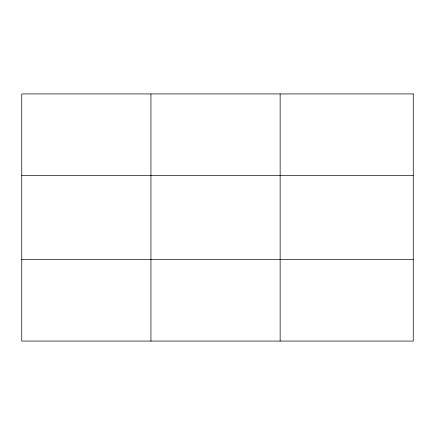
<?xml version="1.0" encoding="UTF-8"?>
<svg xmlns="http://www.w3.org/2000/svg" width="435" height="435" viewBox="0 0 435 435"><rect width="100%" height="100%" fill="white"/><g stroke="black" fill="none" stroke-linecap="round" stroke-linejoin="round"><path stroke-width="0.65" d="M150.945 93.927L150.945 341.073M280.14 93.927L280.14 341.073M21.75 175.484L413.25 175.484M21.75 259.516L413.25 259.516M413.25 93.927L413.25 341.073L21.75 341.073L21.75 93.927L413.25 93.927"/></g></svg>
